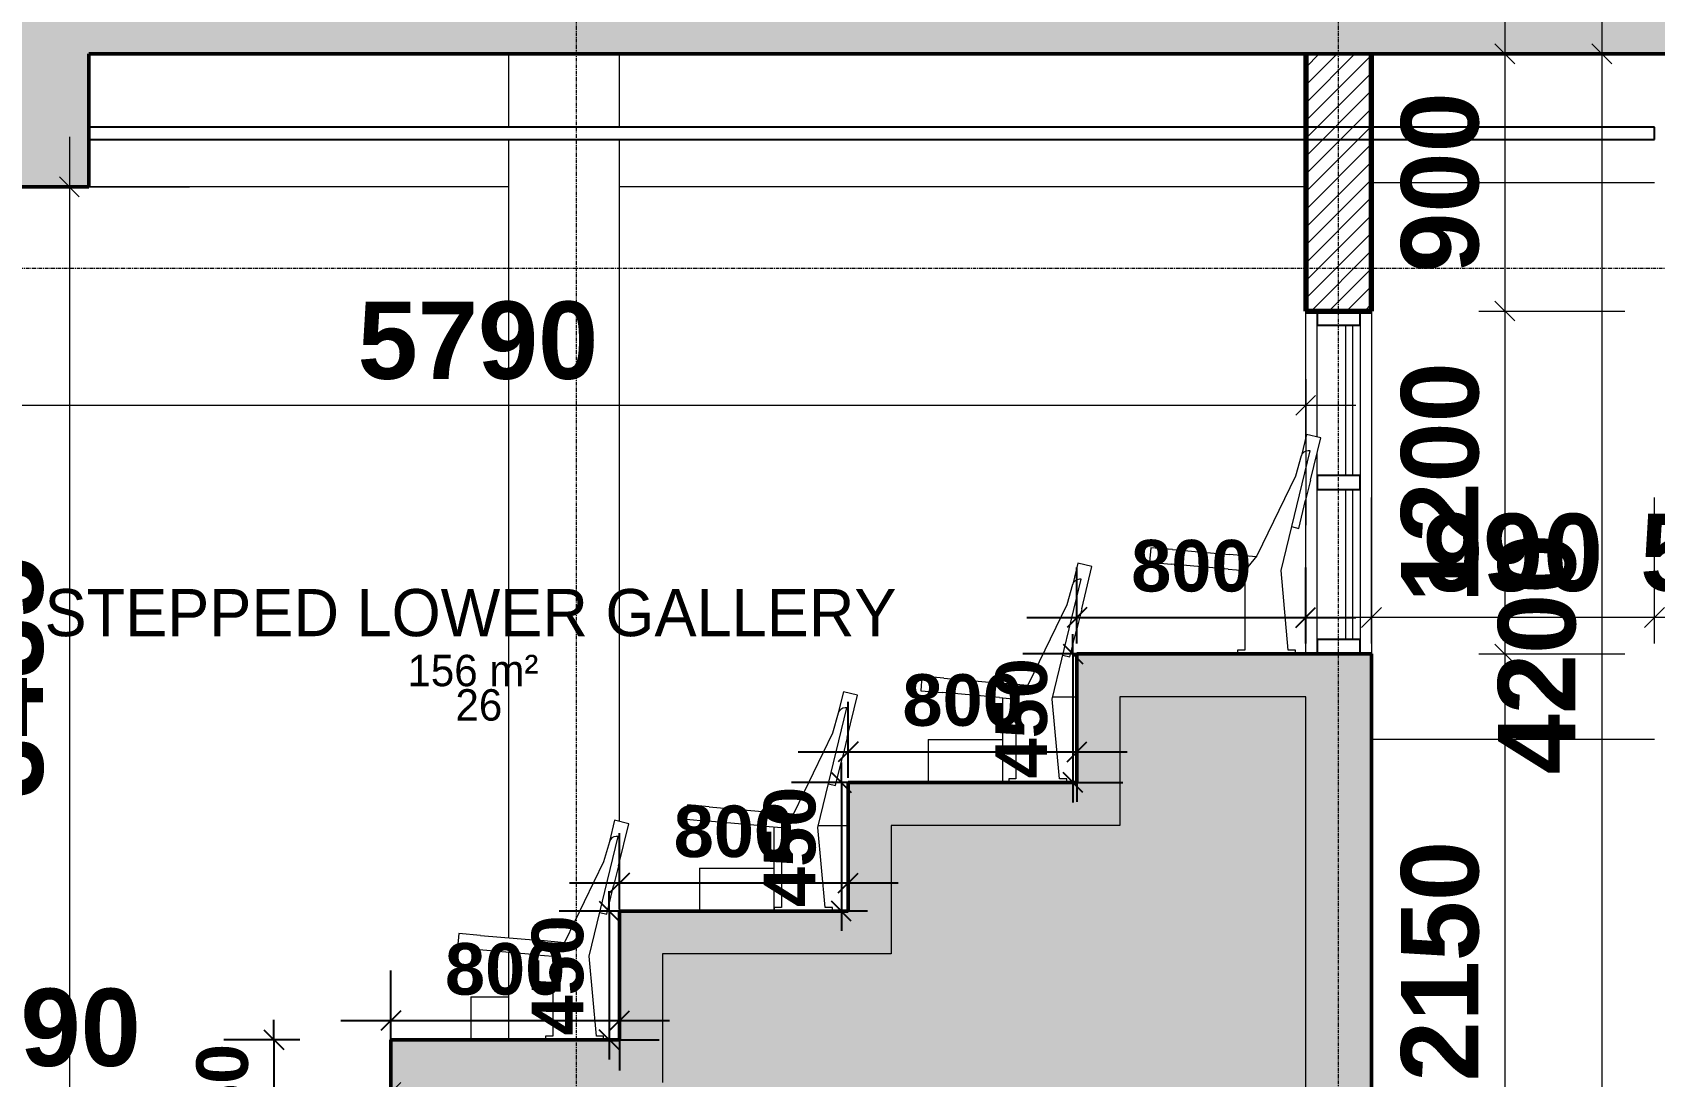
# Model space of a CAD drawing. Header units: inches. Extents: x 22 to 382261, y 22 to 371281.
# Drawn here: x 40601 to 46274, y 140077 to 143731 of the extents above; entities that cross this region are included whole.
import ezdxf

# ---------------------------------------------------------------- set-up
doc = ezdxf.new("R2010")
doc.units = ezdxf.units.IN
doc.header["$MEASUREMENT"] = 0
doc.linetypes.add('Grid Line 1_2_', pattern=[22.225, 12.7, -3.175, 3.175, -3.175])
for name, color, linetype, lineweight in [('A-ANNO-DIMS', 211, 'Continuous', 9), ('A-AREA-IDEN', 2, 'Continuous', 9), ('A-COLS', 52, 'Continuous', 9), ('A-DETL-GENF', 92, 'Continuous', 9), ('A-DETL-THIN', 151, 'Continuous', 9), ('A-FLOR', 192, 'Continuous', 9), ('A-FLOR-LEVL', 51, 'Continuous', 9), ('A-GLAZ-CURT', 52, 'Continuous', 9), ('A-GLAZ-CWMG', 51, 'Continuous', 9), ('A-WALL', 113, 'Continuous', 9), ('A-WALL-PATT', 111, 'Continuous', 9), ('I-FURN', 30, 'Continuous', 9), ('I-WALL', 2, 'Continuous', 9), ('Q-CASE', 31, 'Continuous', 9), ('S-GRID', 1, 'Continuous', 9)]:
    doc.layers.add(name, color=color, linetype=linetype, lineweight=lineweight)
doc.styles.add('Arial_B_1', font='arialbd.ttf', dxfattribs={"height": 180.555556})
doc.styles.add('Arial_B_2', font='arialbd.ttf', dxfattribs={"height": 270.833333})
doc.styles.add('Century Gothic_1', font='GOTHIC.TTF', dxfattribs={"height": 1})
doc.styles.add('Gill Sans MT', font='GIL_____.TTF', dxfattribs={"height": 262.5})
doc.dimstyles.new('1', dxfattribs={"dimscale": 304.8, "dimtxt": 178.545395, "dimasz": 0.227865, "dimexe": 0.574147, "dimexo": 0.0625, "dimgap": 0.287073, "dimtad": 1, "dimdec": 0, "dimzin": 0, "dimdsep": 46, "dimtxsty": 'Arial_B_1', "dimblk1": 'OBLIQUE', "dimblk2": 'OBLIQUE', "dimsah": 1, "dimcen": 0.09, "dimdle": 0.574147, "dimazin": 0, "dimtfac": 1, "dimtdec": 4, "dimtix": 1, "dimtmove": 0, "dimatfit": 3, "dimfxl": 0.574147, "dimfxlon": 1, "dimtvp": 1, "dimtolj": 1, "dimtzin": 0, "dimarcsym": 2})
doc.dimstyles.new('2_2', dxfattribs={"dimscale": 304.8, "dimtxt": 267.818092, "dimasz": 0.227865, "dimexe": 1.377953, "dimexo": 0.0625, "dimgap": 0.287073, "dimtad": 1, "dimdec": 0, "dimzin": 0, "dimdsep": 46, "dimtxsty": 'Arial_B_2', "dimblk1": 'OBLIQUE', "dimblk2": 'OBLIQUE', "dimsah": 1, "dimcen": 0.09, "dimdle": 0.574147, "dimazin": 0, "dimtfac": 1, "dimtdec": 4, "dimtix": 1, "dimtmove": 0, "dimatfit": 3, "dimfxl": 0.574147, "dimfxlon": 1, "dimtvp": 1, "dimtolj": 1, "dimtzin": 0, "dimlwd": 18, "dimlwe": 18, "dimarcsym": 2})

# ---------------------------------------------------------------- blocks, each defined once
blk = doc.blocks.new('System Panel - Glazed-442035-Section A-A')
at = {"layer": 'A-GLAZ-CURT', "lineweight": 18}
for p, q in [((18735.7, 2675), (18735.7, 2150)), ((18760.7, 2675), (18735.7, 2675)), ((18760.7, 2150), (18760.7, 2675)), ((18735.7, 2150), (18760.7, 2150))]:
    blk.add_line(p, q, dxfattribs=at)
blk = doc.blocks.new('Rectangular Mullion - 50 x 150mm-V6-Section A-A')
at = {"layer": 'A-GLAZ-CWMG', "lineweight": 25}
for p, q in [((18636.2, 3300), (18636.2, 3250)), ((18786.2, 3300), (18636.2, 3300)), ((18786.2, 3250), (18786.2, 3300)), ((18636.2, 3250), (18786.2, 3250))]:
    blk.add_line(p, q, dxfattribs=at)
blk = doc.blocks.new('Rectangular Mullion - 50 x 150mm-V7-Section A-A')
at = {"layer": 'A-GLAZ-CWMG'}
for p, q in [((18636.2, 2150), (18636.2, 2675)), ((18786.2, 2675), (18786.2, 2150))]:
    blk.add_line(p, q, dxfattribs=at)
blk = doc.blocks.new('Rectangular Mullion - 50 x 150mm-440587-Section A-A')
at = {"layer": 'A-GLAZ-CWMG', "lineweight": 25}
for p, q in [((18636.2, 2725), (18636.2, 2675)), ((18786.2, 2725), (18636.2, 2725)), ((18786.2, 2675), (18786.2, 2725)), ((18636.2, 2675), (18786.2, 2675))]:
    blk.add_line(p, q, dxfattribs=at)
blk = doc.blocks.new('Rectangular Mullion - 50 x 150mm-440585-Section A-A')
at = {"layer": 'A-GLAZ-CWMG', "lineweight": 25}
for p, q in [((18636.2, 2150), (18636.2, 2100)), ((18786.2, 2150), (18636.2, 2150)), ((18786.2, 2100), (18786.2, 2150))]:
    blk.add_line(p, q, dxfattribs=at)
blk = doc.blocks.new('Rectangular Mullion - 50 x 150mm-V8-Section A-A')
at = {"layer": 'A-GLAZ-CWMG'}
for p, q in [((18636.2, 2859), (18636.2, 3250)), ((18786.2, 3250), (18786.2, 2725)), ((18636.2, 2725), (18636.2, 2805))]:
    blk.add_line(p, q, dxfattribs=at)
blk = doc.blocks.new('Chair - Auditorium_0001 - Copy - Chair - Auditorium_0001 - Copy-940343-Section A-A')
at = {"layer": 'I-FURN'}
for p, q in [((16179.2, 1517.9), (16161.2, 1443.9)), ((16228.6, 1505.9), (16179.2, 1517.9)), ((16192.6, 1357.9), (16228.6, 1505.9)), ((16089.8, 1042.1), (16191.4, 1461.2)), ((16160.7, 1442.8), (16140.6, 1372.3)), ((16191.4, 1461.2), (16185.1, 1461.2)), ((16140.6, 1372.3), (16005.4, 1092.9)), ((16192.6, 1357.9), (16175.7, 1288.2)), ((16151.7, 1189.5), (16175.7, 1288.2)), ((16127, 1195.5), (16151.7, 1189.5)), ((15634.1, 1121.8), (15629.7, 1071.2)), ((15710.1, 1115.2), (15634.1, 1121.8)), ((15710.1, 1115.2), (15909.5, 1097.8)), ((16003.4, 1089.5), (15909.5, 1097.8)), ((16005.4, 1092.9), (15962.8, 1042.1)), ((15629.7, 1071.2), (15705.6, 1064.6)), ((15905.1, 1047.1), (15705.6, 1064.6)), ((15905.1, 1047.1), (15963.3, 1042.1)), ((15962.8, 1042.1), (15962.8, 762.7)), ((16115.2, 762.7), (16089.8, 1042.1)), ((15962.8, 762.7), (15937.4, 762.7)), ((15937.4, 762.7), (15937.4, 750)), ((16140.6, 762.7), (16115.2, 762.7)), ((16140.6, 750), (16140.6, 762.7))]:
    blk.add_line(p, q, dxfattribs=at)
blk.add_arc((16185.1, 1435.8), 25.4, 90, 164.0546, dxfattribs=at)
blk = doc.blocks.new('Chair - Auditorium_0001 - Copy - Chair - Auditorium_0001 - Copy-V41-Section A-A')
at = {"layer": 'I-FURN'}
for p, q in [((18599.2, 2867.9), (18581.2, 2793.9)), ((18648.6, 2855.9), (18599.2, 2867.9)), ((18612.6, 2707.9), (18648.6, 2855.9)), ((18509.8, 2392.1), (18611.4, 2811.2)), ((18580.7, 2792.8), (18560.6, 2722.3)), ((18611.4, 2811.2), (18605.1, 2811.2)), ((18560.6, 2722.3), (18425.4, 2442.9)), ((18612.6, 2707.9), (18595.7, 2638.2)), ((18571.7, 2539.5), (18595.7, 2638.2)), ((18547, 2545.5), (18571.7, 2539.5)), ((18054.1, 2471.8), (18049.7, 2421.2)), ((18130.1, 2465.2), (18054.1, 2471.8)), ((18130.1, 2465.2), (18329.5, 2447.8)), ((18423.4, 2439.5), (18329.5, 2447.8)), ((18425.4, 2442.9), (18382.8, 2392.1)), ((18049.7, 2421.2), (18125.6, 2414.6)), ((18325.1, 2397.1), (18125.6, 2414.6)), ((18325.1, 2397.1), (18383.3, 2392.1)), ((18382.8, 2392.1), (18382.8, 2112.7)), ((18535.2, 2112.7), (18509.8, 2392.1)), ((18382.8, 2112.7), (18357.4, 2112.7)), ((18357.4, 2112.7), (18357.4, 2100)), ((18560.6, 2112.7), (18535.2, 2112.7)), ((18560.6, 2100), (18560.6, 2112.7))]:
    blk.add_line(p, q, dxfattribs=at)
blk.add_arc((18605.1, 2785.8), 25.4, 90, 164.0546, dxfattribs=at)
blk = doc.blocks.new('Casework 14 - Casework 14-663155-Section A-A')
at = {"layer": 'Q-CASE', "lineweight": 25}
for p, q in [((19816.2, 3943.6), (14340.1, 3943.6)), ((19816.2, 3900), (19816.2, 3943.6)), ((14340.1, 3900), (19816.2, 3900))]:
    blk.add_line(p, q, dxfattribs=at)
blk = doc.blocks.new('Casework 21 - Casework 7-674706-Section A-A')
at = {"layer": 'Q-CASE'}
for p, q in [((15808.7, 3734.5), (14340.1, 3734.5)), ((18596.2, 3734.5), (16196.2, 3734.5))]:
    blk.add_line(p, q, dxfattribs=at)
blk = doc.blocks.new('_Oblique')
at = {"color": 0, "linetype": 'ByBlock', "lineweight": -2}
blk.add_line((-0.5, -0.5), (0.5, 0.5), dxfattribs=at)
blk = doc.blocks.new('*D5157')
at = {"layer": 'A-ANNO-DIMS', "color": 0, "lineweight": 18, "transparency": 16777216}
for p, q in [((39264.5, 142517.2), (39264.5, 142006.3)), ((45054.5, 142517.2), (45054.5, 142006.3)), ((39089.5, 142426.3), (45229.5, 142426.3))]:
    blk.add_line(p, q, dxfattribs=at)
at = {"layer": 'Defpoints', "color": 0, "transparency": 16777216}
for p in [(39264.5, 142536.3), (45054.5, 142536.3), (45054.5, 142426.3)]:
    blk.add_point(p, dxfattribs=at)
at = {"layer": 'A-ANNO-DIMS', "color": 0, "lineweight": 18, "transparency": 16777216, "xscale": 69.45312499999999, "yscale": 69.45312499999999, "zscale": 69.45312499999999, "rotation": 180}
blk.add_blockref('_Oblique', (39264.5, 142426.3), dxfattribs=at)
at = {"layer": 'A-ANNO-DIMS', "color": 0, "lineweight": 18, "transparency": 16777216, "xscale": 69.45312499999999, "yscale": 69.45312499999999, "zscale": 69.45312499999999}
blk.add_blockref('_Oblique', (45054.5, 142426.3), dxfattribs=at)
at = {"layer": 'A-ANNO-DIMS', "color": 0, "lineweight": 18, "transparency": 16777216, "insert": (42159.5, 142652.1), "char_height": 270.83, "width": 615.654, "attachment_point": 5, "style": 'Arial_B_2'}
blk.add_mtext('\\A1;5790', dxfattribs=at)
blk = doc.blocks.new('*D5158')
at = {"layer": 'A-ANNO-DIMS', "color": 0, "lineweight": 18, "transparency": 16777216}
for p, q in [((39264.5, 140112.6), (39264.5, 139601.6)), ((41854.5, 140112.6), (41854.5, 139601.6)), ((39089.5, 140021.6), (42029.5, 140021.6))]:
    blk.add_line(p, q, dxfattribs=at)
at = {"layer": 'Defpoints', "color": 0, "transparency": 16777216}
for p in [(39264.5, 140131.6), (41854.5, 140131.6), (41854.5, 140021.6)]:
    blk.add_point(p, dxfattribs=at)
at = {"layer": 'A-ANNO-DIMS', "color": 0, "lineweight": 18, "transparency": 16777216, "xscale": 69.45312499999999, "yscale": 69.45312499999999, "zscale": 69.45312499999999, "rotation": 180}
blk.add_blockref('_Oblique', (39264.5, 140021.6), dxfattribs=at)
at = {"layer": 'A-ANNO-DIMS', "color": 0, "lineweight": 18, "transparency": 16777216, "xscale": 69.45312499999999, "yscale": 69.45312499999999, "zscale": 69.45312499999999}
blk.add_blockref('_Oblique', (41854.5, 140021.6), dxfattribs=at)
at = {"layer": 'A-ANNO-DIMS', "color": 0, "lineweight": 18, "transparency": 16777216, "insert": (40559.5, 140247.5), "char_height": 270.83, "width": 615.654, "attachment_point": 5, "style": 'Arial_B_2'}
blk.add_mtext('\\A1;2590', dxfattribs=at)
blk = doc.blocks.new('*D5160')
at = {"layer": 'A-ANNO-DIMS', "color": 0, "lineweight": 18, "transparency": 16777216}
for p, q in [((40730.4, 143365.7), (40730.4, 139581.1)), ((40639.5, 143190.7), (41150.4, 143190.7)), ((40821.4, 139756.1), (40310.4, 139756.1))]:
    blk.add_line(p, q, dxfattribs=at)
at = {"layer": 'Defpoints', "color": 0, "transparency": 16777216}
for p in [(40620.4, 143190.7), (40730.4, 139756.1), (40840.4, 139756.1)]:
    blk.add_point(p, dxfattribs=at)
at = {"layer": 'A-ANNO-DIMS', "color": 0, "lineweight": 18, "transparency": 16777216, "xscale": 69.45312499999999, "yscale": 69.45312499999999, "zscale": 69.45312499999999}
for p, rotation in [((40730.4, 143190.7), 90), ((40730.4, 139756.1), 270)]:
    blk.add_blockref('_Oblique', p, dxfattribs=dict(at, rotation=rotation))
at = {"layer": 'A-ANNO-DIMS', "color": 0, "lineweight": 18, "transparency": 16777216, "insert": (40504.6, 141473.4), "char_height": 270.83, "width": 615.654, "attachment_point": 5, "rotation": 90, "style": 'Arial_B_2'}
blk.add_mtext('\\A1;3435', dxfattribs=at)
blk = doc.blocks.new('*D5161')
at = {"layer": 'A-ANNO-DIMS', "color": 0, "lineweight": -2, "transparency": 16777216}
for p, q in [((41445.7, 140206.1), (41445.7, 140275.6)), ((41536.7, 140206.1), (41270.7, 140206.1)), ((41445.7, 140206.1), (41445.7, 139756.1)), ((41536.7, 139756.1), (41270.7, 139756.1)), ((41445.7, 139756.1), (41445.7, 139686.7))]:
    blk.add_line(p, q, dxfattribs=at)
at = {"layer": 'Defpoints', "color": 0, "transparency": 16777216}
for p in [(41555.7, 140206.1), (41445.7, 139756.1), (41555.7, 139756.1)]:
    blk.add_point(p, dxfattribs=at)
at = {"layer": 'A-ANNO-DIMS', "color": 0, "lineweight": -2, "transparency": 16777216, "xscale": 69.45312499999999, "yscale": 69.45312499999999, "zscale": 69.45312499999999}
for p, rotation in [((41445.7, 140206.1), 270), ((41445.7, 139756.1), 90)]:
    blk.add_blockref('_Oblique', p, dxfattribs=dict(at, rotation=rotation))
at = {"layer": 'A-ANNO-DIMS', "color": 0, "transparency": 16777216, "insert": (41266, 139981.1), "char_height": 180.56, "width": 308.477, "attachment_point": 5, "rotation": 90, "style": 'Arial_B_1'}
blk.add_mtext('\\A1;450', dxfattribs=at)
blk = doc.blocks.new('*D5096')
at = {"layer": 'A-ANNO-DIMS', "color": 0, "lineweight": -2, "transparency": 16777216}
for p, q in [((41854.5, 140181.9), (41854.5, 140447.9)), ((42654.5, 140363.8), (42654.5, 140097.9)), ((41679.5, 140272.9), (42829.5, 140272.9))]:
    blk.add_line(p, q, dxfattribs=at)
at = {"layer": 'Defpoints', "color": 0, "transparency": 16777216}
for p in [(42654.5, 140382.9), (42654.5, 140272.9), (41854.5, 140162.9)]:
    blk.add_point(p, dxfattribs=at)
at = {"layer": 'A-ANNO-DIMS', "color": 0, "lineweight": -2, "transparency": 16777216, "xscale": 69.45312499999999, "yscale": 69.45312499999999, "zscale": 69.45312499999999, "rotation": 180}
blk.add_blockref('_Oblique', (41854.5, 140272.9), dxfattribs=at)
at = {"layer": 'A-ANNO-DIMS', "color": 0, "lineweight": -2, "transparency": 16777216, "xscale": 69.45312499999999, "yscale": 69.45312499999999, "zscale": 69.45312499999999}
blk.add_blockref('_Oblique', (42654.5, 140272.9), dxfattribs=at)
at = {"layer": 'A-ANNO-DIMS', "color": 0, "transparency": 16777216, "insert": (42254.5, 140452.6), "char_height": 180.56, "width": 308.477, "attachment_point": 5, "style": 'Arial_B_1'}
blk.add_mtext('\\A1;800', dxfattribs=at)
blk = doc.blocks.new('*D5097')
at = {"layer": 'A-ANNO-DIMS', "color": 0, "lineweight": -2, "transparency": 16777216}
for p, q in [((42618.6, 140656.1), (42618.6, 140725.6)), ((42709.5, 140656.1), (42443.6, 140656.1)), ((42618.6, 140656.1), (42618.6, 140206.1)), ((42527.6, 140206.1), (42793.6, 140206.1)), ((42618.6, 140206.1), (42618.6, 140136.7))]:
    blk.add_line(p, q, dxfattribs=at)
at = {"layer": 'Defpoints', "color": 0, "transparency": 16777216}
for p in [(42728.6, 140656.1), (42508.6, 140206.1), (42618.6, 140206.1)]:
    blk.add_point(p, dxfattribs=at)
at = {"layer": 'A-ANNO-DIMS', "color": 0, "lineweight": -2, "transparency": 16777216, "xscale": 69.45312499999999, "yscale": 69.45312499999999, "zscale": 69.45312499999999}
for p, rotation in [((42618.6, 140656.1), 270), ((42618.6, 140206.1), 90)]:
    blk.add_blockref('_Oblique', p, dxfattribs=dict(at, rotation=rotation))
at = {"layer": 'A-ANNO-DIMS', "color": 0, "transparency": 16777216, "insert": (42438.9, 140431.1), "char_height": 180.56, "width": 308.477, "attachment_point": 5, "rotation": 90, "style": 'Arial_B_1'}
blk.add_mtext('\\A1;450', dxfattribs=at)
blk = doc.blocks.new('*D5098')
at = {"layer": 'A-ANNO-DIMS', "color": 0, "lineweight": -2, "transparency": 16777216}
for p, q in [((42654.5, 140663.4), (42654.5, 140929.4)), ((43454.5, 140663.4), (43454.5, 140929.4)), ((43629.5, 140754.4), (42479.5, 140754.4))]:
    blk.add_line(p, q, dxfattribs=at)
at = {"layer": 'Defpoints', "color": 0, "transparency": 16777216}
for p in [(42654.5, 140754.4), (42654.5, 140644.4), (43454.5, 140644.4)]:
    blk.add_point(p, dxfattribs=at)
at = {"layer": 'A-ANNO-DIMS', "color": 0, "lineweight": -2, "transparency": 16777216, "xscale": 69.45312499999999, "yscale": 69.45312499999999, "zscale": 69.45312499999999, "rotation": 180}
blk.add_blockref('_Oblique', (42654.5, 140754.4), dxfattribs=at)
at = {"layer": 'A-ANNO-DIMS', "color": 0, "lineweight": -2, "transparency": 16777216, "xscale": 69.45312499999999, "yscale": 69.45312499999999, "zscale": 69.45312499999999}
blk.add_blockref('_Oblique', (43454.5, 140754.4), dxfattribs=at)
at = {"layer": 'A-ANNO-DIMS', "color": 0, "transparency": 16777216, "insert": (43054.5, 140934.1), "char_height": 180.56, "width": 308.477, "attachment_point": 5, "style": 'Arial_B_1'}
blk.add_mtext('\\A1;800', dxfattribs=at)
blk = doc.blocks.new('*D5099')
at = {"layer": 'A-ANNO-DIMS', "color": 0, "lineweight": -2, "transparency": 16777216}
for p, q in [((43430.5, 141106.1), (43430.5, 141175.6)), ((43521.4, 141106.1), (43255.5, 141106.1)), ((43430.5, 141106.1), (43430.5, 140656.1)), ((43521.4, 140656.1), (43255.5, 140656.1)), ((43430.5, 140656.1), (43430.5, 140586.7))]:
    blk.add_line(p, q, dxfattribs=at)
at = {"layer": 'Defpoints', "color": 0, "transparency": 16777216}
for p in [(43540.5, 141106.1), (43430.5, 140656.1), (43540.5, 140656.1)]:
    blk.add_point(p, dxfattribs=at)
at = {"layer": 'A-ANNO-DIMS', "color": 0, "lineweight": -2, "transparency": 16777216, "xscale": 69.45312499999999, "yscale": 69.45312499999999, "zscale": 69.45312499999999}
for p, rotation in [((43430.5, 141106.1), 270), ((43430.5, 140656.1), 90)]:
    blk.add_blockref('_Oblique', p, dxfattribs=dict(at, rotation=rotation))
at = {"layer": 'A-ANNO-DIMS', "color": 0, "transparency": 16777216, "insert": (43250.8, 140881.1), "char_height": 180.56, "width": 308.477, "attachment_point": 5, "rotation": 90, "style": 'Arial_B_1'}
blk.add_mtext('\\A1;450', dxfattribs=at)
blk = doc.blocks.new('*D5100')
at = {"layer": 'A-ANNO-DIMS', "color": 0, "lineweight": -2, "transparency": 16777216}
for p, q in [((43454.5, 141122.8), (43454.5, 141388.8)), ((44254.5, 141304.7), (44254.5, 141038.8)), ((43279.5, 141213.8), (44429.5, 141213.8))]:
    blk.add_line(p, q, dxfattribs=at)
at = {"layer": 'Defpoints', "color": 0, "transparency": 16777216}
for p in [(44254.5, 141323.8), (44254.5, 141213.8), (43454.5, 141103.8)]:
    blk.add_point(p, dxfattribs=at)
at = {"layer": 'A-ANNO-DIMS', "color": 0, "lineweight": -2, "transparency": 16777216, "xscale": 69.45312499999999, "yscale": 69.45312499999999, "zscale": 69.45312499999999, "rotation": 180}
blk.add_blockref('_Oblique', (43454.5, 141213.8), dxfattribs=at)
at = {"layer": 'A-ANNO-DIMS', "color": 0, "lineweight": -2, "transparency": 16777216, "xscale": 69.45312499999999, "yscale": 69.45312499999999, "zscale": 69.45312499999999}
blk.add_blockref('_Oblique', (44254.5, 141213.8), dxfattribs=at)
at = {"layer": 'A-ANNO-DIMS', "color": 0, "transparency": 16777216, "insert": (43854.5, 141393.5), "char_height": 180.56, "width": 308.477, "attachment_point": 5, "style": 'Arial_B_1'}
blk.add_mtext('\\A1;800', dxfattribs=at)
blk = doc.blocks.new('*D5101')
at = {"layer": 'A-ANNO-DIMS', "color": 0, "lineweight": -2, "transparency": 16777216}
for p, q in [((44240.4, 141556.1), (44240.4, 141625.6)), ((44331.4, 141556.1), (44065.4, 141556.1)), ((44240.4, 141556.1), (44240.4, 141106.1)), ((44149.5, 141106.1), (44415.4, 141106.1)), ((44240.4, 141106.1), (44240.4, 141036.7))]:
    blk.add_line(p, q, dxfattribs=at)
at = {"layer": 'Defpoints', "color": 0, "transparency": 16777216}
for p in [(44350.4, 141556.1), (44130.4, 141106.1), (44240.4, 141106.1)]:
    blk.add_point(p, dxfattribs=at)
at = {"layer": 'A-ANNO-DIMS', "color": 0, "lineweight": -2, "transparency": 16777216, "xscale": 69.45312499999999, "yscale": 69.45312499999999, "zscale": 69.45312499999999}
for p, rotation in [((44240.4, 141556.1), 270), ((44240.4, 141106.1), 90)]:
    blk.add_blockref('_Oblique', p, dxfattribs=dict(at, rotation=rotation))
at = {"layer": 'A-ANNO-DIMS', "color": 0, "transparency": 16777216, "insert": (44060.7, 141331.1), "char_height": 180.56, "width": 308.477, "attachment_point": 5, "rotation": 90, "style": 'Arial_B_1'}
blk.add_mtext('\\A1;450', dxfattribs=at)
blk = doc.blocks.new('*D5102')
at = {"layer": 'A-ANNO-DIMS', "color": 0, "lineweight": -2, "transparency": 16777216}
for p, q in [((44254.5, 141592.9), (44254.5, 141858.8)), ((45054.5, 141592.9), (45054.5, 141858.8)), ((44079.5, 141683.8), (45229.5, 141683.8))]:
    blk.add_line(p, q, dxfattribs=at)
at = {"layer": 'Defpoints', "color": 0, "transparency": 16777216}
for p in [(45054.5, 141683.8), (44254.5, 141573.8), (45054.5, 141573.8)]:
    blk.add_point(p, dxfattribs=at)
at = {"layer": 'A-ANNO-DIMS', "color": 0, "lineweight": -2, "transparency": 16777216, "xscale": 69.45312499999999, "yscale": 69.45312499999999, "zscale": 69.45312499999999, "rotation": 180}
blk.add_blockref('_Oblique', (44254.5, 141683.8), dxfattribs=at)
at = {"layer": 'A-ANNO-DIMS', "color": 0, "lineweight": -2, "transparency": 16777216, "xscale": 69.45312499999999, "yscale": 69.45312499999999, "zscale": 69.45312499999999}
blk.add_blockref('_Oblique', (45054.5, 141683.8), dxfattribs=at)
at = {"layer": 'A-ANNO-DIMS', "color": 0, "transparency": 16777216, "insert": (44654.5, 141863.6), "char_height": 180.56, "width": 308.477, "attachment_point": 5, "style": 'Arial_B_1'}
blk.add_mtext('\\A1;800', dxfattribs=at)
blk = doc.blocks.new('*D5113')
at = {"layer": 'A-ANNO-DIMS', "color": 0, "lineweight": 18, "transparency": 16777216}
for p, q in [((46274.5, 141592.9), (46274.5, 142103.8)), ((46804.5, 141592.9), (46804.5, 142103.8)), ((46274.5, 141683.8), (46205, 141683.8)), ((46804.5, 141683.8), (46274.5, 141683.8)), ((46804.5, 141683.8), (46873.9, 141683.8))]:
    blk.add_line(p, q, dxfattribs=at)
at = {"layer": 'Defpoints', "color": 0, "transparency": 16777216}
for p in [(46274.5, 141683.8), (46274.5, 141573.8), (46804.5, 141573.8)]:
    blk.add_point(p, dxfattribs=at)
at = {"layer": 'A-ANNO-DIMS', "color": 0, "lineweight": 18, "transparency": 16777216, "xscale": 69.45312499999999, "yscale": 69.45312499999999, "zscale": 69.45312499999999}
blk.add_blockref('_Oblique', (46274.5, 141683.8), dxfattribs=at)
at = {"layer": 'A-ANNO-DIMS', "color": 0, "lineweight": 18, "transparency": 16777216, "xscale": 69.45312499999999, "yscale": 69.45312499999999, "zscale": 69.45312499999999, "rotation": 180}
blk.add_blockref('_Oblique', (46804.5, 141683.8), dxfattribs=at)
at = {"layer": 'A-ANNO-DIMS', "color": 0, "lineweight": 18, "transparency": 16777216, "insert": (46539.5, 141909.6), "char_height": 270.83, "width": 461.74, "attachment_point": 5, "style": 'Arial_B_2'}
blk.add_mtext('\\A1;530', dxfattribs=at)
blk = doc.blocks.new('*D5114')
at = {"layer": 'A-ANNO-DIMS', "color": 0, "lineweight": 18, "transparency": 16777216}
for p, q in [((45284.5, 141592.9), (45284.5, 142103.8)), ((46274.5, 141592.9), (46274.5, 142103.8)), ((46449.5, 141683.8), (45109.5, 141683.8))]:
    blk.add_line(p, q, dxfattribs=at)
at = {"layer": 'Defpoints', "color": 0, "transparency": 16777216}
for p in [(45284.5, 141683.8), (45284.5, 141573.8), (46274.5, 141573.8)]:
    blk.add_point(p, dxfattribs=at)
at = {"layer": 'A-ANNO-DIMS', "color": 0, "lineweight": 18, "transparency": 16777216, "xscale": 69.45312499999999, "yscale": 69.45312499999999, "zscale": 69.45312499999999, "rotation": 180}
blk.add_blockref('_Oblique', (45284.5, 141683.8), dxfattribs=at)
at = {"layer": 'A-ANNO-DIMS', "color": 0, "lineweight": 18, "transparency": 16777216, "xscale": 69.45312499999999, "yscale": 69.45312499999999, "zscale": 69.45312499999999}
blk.add_blockref('_Oblique', (46274.5, 141683.8), dxfattribs=at)
at = {"layer": 'A-ANNO-DIMS', "color": 0, "lineweight": 18, "transparency": 16777216, "insert": (45779.5, 141909.7), "char_height": 270.83, "width": 461.74, "attachment_point": 5, "style": 'Arial_B_2'}
blk.add_mtext('\\A1;990', dxfattribs=at)
blk = doc.blocks.new('*D5115')
at = {"layer": 'A-ANNO-DIMS', "color": 0, "lineweight": 18, "transparency": 16777216}
for p, q in [((45751, 143831.1), (45751, 142581.1)), ((45842, 143656.1), (45331, 143656.1)), ((45660.1, 142756.1), (46171, 142756.1))]:
    blk.add_line(p, q, dxfattribs=at)
at = {"layer": 'Defpoints', "color": 0, "transparency": 16777216}
for p in [(45861, 143656.1), (45641, 142756.1), (45751, 142756.1)]:
    blk.add_point(p, dxfattribs=at)
at = {"layer": 'A-ANNO-DIMS', "color": 0, "lineweight": 18, "transparency": 16777216, "xscale": 69.45312499999999, "yscale": 69.45312499999999, "zscale": 69.45312499999999}
for p, rotation in [((45751, 143656.1), 90), ((45751, 142756.1), 270)]:
    blk.add_blockref('_Oblique', p, dxfattribs=dict(at, rotation=rotation))
at = {"layer": 'A-ANNO-DIMS', "color": 0, "lineweight": 18, "transparency": 16777216, "insert": (45525.2, 143206.1), "char_height": 270.83, "width": 461.74, "attachment_point": 5, "rotation": 90, "style": 'Arial_B_2'}
blk.add_mtext('\\A1;900', dxfattribs=at)
blk = doc.blocks.new('*D5116')
at = {"layer": 'A-ANNO-DIMS', "color": 0, "lineweight": 18, "transparency": 16777216}
for p, q in [((45751, 142931.1), (45751, 141381.1)), ((45660.1, 142756.1), (46171, 142756.1)), ((45660.1, 141556.1), (46171, 141556.1))]:
    blk.add_line(p, q, dxfattribs=at)
at = {"layer": 'Defpoints', "color": 0, "transparency": 16777216}
for p in [(45641, 142756.1), (45641, 141556.1), (45751, 141556.1)]:
    blk.add_point(p, dxfattribs=at)
at = {"layer": 'A-ANNO-DIMS', "color": 0, "lineweight": 18, "transparency": 16777216, "xscale": 69.45312499999999, "yscale": 69.45312499999999, "zscale": 69.45312499999999}
for p, rotation in [((45751, 142756.1), 90), ((45751, 141556.1), 270)]:
    blk.add_blockref('_Oblique', p, dxfattribs=dict(at, rotation=rotation))
at = {"layer": 'A-ANNO-DIMS', "color": 0, "lineweight": 18, "transparency": 16777216, "insert": (45525.2, 142156.1), "char_height": 270.83, "width": 615.654, "attachment_point": 5, "rotation": 90, "style": 'Arial_B_2'}
blk.add_mtext('\\A1;1200', dxfattribs=at)
blk = doc.blocks.new('*D5117')
at = {"layer": 'A-ANNO-DIMS', "color": 0, "lineweight": 18, "transparency": 16777216}
for p, q in [((45751, 141731.1), (45751, 139231.1)), ((45660.1, 141556.1), (46171, 141556.1)), ((45842, 139406.1), (45331, 139406.1))]:
    blk.add_line(p, q, dxfattribs=at)
at = {"layer": 'Defpoints', "color": 0, "transparency": 16777216}
for p in [(45641, 141556.1), (45751, 139406.1), (45861, 139406.1)]:
    blk.add_point(p, dxfattribs=at)
at = {"layer": 'A-ANNO-DIMS', "color": 0, "lineweight": 18, "transparency": 16777216, "xscale": 69.45312499999999, "yscale": 69.45312499999999, "zscale": 69.45312499999999}
for p, rotation in [((45751, 141556.1), 90), ((45751, 139406.1), 270)]:
    blk.add_blockref('_Oblique', p, dxfattribs=dict(at, rotation=rotation))
at = {"layer": 'A-ANNO-DIMS', "color": 0, "lineweight": 18, "transparency": 16777216, "insert": (45525.2, 140481.1), "char_height": 270.83, "width": 615.654, "attachment_point": 5, "rotation": 90, "style": 'Arial_B_2'}
blk.add_mtext('\\A1;2150', dxfattribs=at)
blk = doc.blocks.new('*D5118')
at = {"layer": 'A-ANNO-DIMS', "color": 0, "lineweight": 18, "transparency": 16777216}
for p, q in [((46090.1, 143831.1), (46090.1, 139281.1)), ((46181, 143656.1), (45670.1, 143656.1)), ((46181, 139456.1), (45670.1, 139456.1))]:
    blk.add_line(p, q, dxfattribs=at)
at = {"layer": 'Defpoints', "color": 0, "transparency": 16777216}
for p in [(46200.1, 143656.1), (46090.1, 139456.1), (46200.1, 139456.1)]:
    blk.add_point(p, dxfattribs=at)
at = {"layer": 'A-ANNO-DIMS', "color": 0, "lineweight": 18, "transparency": 16777216, "xscale": 69.45312499999999, "yscale": 69.45312499999999, "zscale": 69.45312499999999}
for p, rotation in [((46090.1, 143656.1), 90), ((46090.1, 139456.1), 270)]:
    blk.add_blockref('_Oblique', p, dxfattribs=dict(at, rotation=rotation))
at = {"layer": 'A-ANNO-DIMS', "color": 0, "lineweight": 18, "transparency": 16777216, "insert": (45864.3, 141556.1), "char_height": 270.83, "width": 615.654, "attachment_point": 5, "rotation": 90, "style": 'Arial_B_2'}
blk.add_mtext('\\A1;4200', dxfattribs=at)

msp = doc.modelspace()

# ---------------------------------------------------------------- hatches: boundary and pattern name
at = {"layer": 'A-DETL-GENF'}
h = msp.add_hatch(dxfattribs=at)
h.set_pattern_fill('FP_10', style=0, pattern_type=2)
h.set_pattern_definition([(50, (27624.56, 142606.14), (200.4022, -17.533), [20.955, -230.505]), (355, (27624.56, 142606.14), (-38.7667, 210.1625), [16.764, -184.404]), (100.451, (27641.26, 142604.67), (161.6367, 192.6287), [17.809, -195.899]), (46.184, (27624.56, 142662.02), (298.1873, -46.247), [31.432, -345.757]), (96.636, (27649.4, 142658.16), (261.1432, 272.1705), [26.714, -293.849]), (351.184, (27624.56, 142662), (261.145, 272.168), [25.146, -276.606]), (21, (27652.5, 142648.05), (166.7756, -112.4916), [20.955, -230.505]), (326, (27652.5, 142648.05), (67.9827, 202.6067), [16.764, -184.404]), (71.451, (27666.4, 142638.67), (234.7589, 90.1138), [17.809, -195.899]), (37.5, (27624.56, 142606.135), (3.39775, 93.0108), [9.22, -172.949, 9.22, -177.978, -185.102]), (37.5, (27624.56, 142606.135), (3.39775, 93.0108), [-369.367, 9.22, -175.882]), (7.5, (27624.56, 142606.14), (73.502, 110.1987), [9.22, -97.511, 9.22, -168.758, -70.548]), (7.5, (27624.56, 142606.14), (73.502, 110.1987), [-284.709, 9.22, -61.328]), (327.5, (27562.256, 142606.135), (149.15, -6.3022), [9.22, -60.63, 9.22, -208.712, -289.179]), (327.5, (27562.256, 142606.135), (149.15, -6.3022), [-287.782, 9.22, -279.959]), (317.5, (27534.32, 142606.14), (162.94215, 27.96896), [9.22, -81.585, 9.22, -135.509, -205.359]), (317.5, (27534.32, 142606.14), (162.94215, 27.96896), [-235.534, 9.22, -196.139])])
h.paths.add_polyline_path([(40798.4, 143190.7), (40798.4, 143656.1), (49181.6, 143656.1), (49181.6, 143206.1), (49411.6, 143206.1), (49411.6, 143806.1), (40348.4, 143806.1), (40348.4, 143190.7), (40496.3, 143190.7)])
h = msp.add_hatch(dxfattribs=at)
h.set_pattern_fill('FP_2', style=0, pattern_type=2)
h.set_pattern_definition([(50, (27624.56, 142606.14), (801.61, -70.132), [83.82, -922.02]), (355, (27624.6, 142606.1), (-155.07, 840.65), [67.056, -737.616]), (100.451, (27691.4, 142600.3), (646.547, 770.513), [71.236, -783.596]), (46.184, (27624.6, 142829.7), (1192.75, -184.99), [125.73, -1383.03]), (96.636, (27724, 142814.2), (1044.57, 1088.68), [106.854, -1175.394]), (351.184, (27624.6, 142829.7), (1044.58, 1088.67), [100.584, -1106.424]), (21, (27736.3, 142773.8), (667.104, -449.967), [83.82, -922.02]), (326, (27736.3, 142773.8), (271.93, 810.428), [67.056, -737.616]), (71.451, (27791.9, 142736.3), (939.035, 360.453), [71.236, -783.596]), (37.5, (27624.56, 142606.14), (13.5894, 372.042), [36.881, -691.794, 36.881, -711.911, -740.41]), (37.5, (27624.56, 142606.14), (13.5894, 372.042), [-1477.467, 36.88, -703.53]), (7.5, (27624.56, 142606.14), (294.006, 440.7945), [36.881, -390.042, 36.881, -675.03, -282.194]), (7.5, (27624.56, 142606.14), (294.006, 440.7945), [-1138.834, 36.881, -245.313]), (327.5, (27375.34, 142606.14), (596.5996, -25.2075), [36.881, -242.519, 36.881, -834.847, -1156.716]), (327.5, (27375.34, 142606.14), (596.5996, -25.2075), [-1151.128, 36.88, -1119.835]), (317.5, (27263.6, 142606.14), (651.769, 111.877), [36.881, -326.339, 36.881, -542.036, -821.436]), (317.5, (27263.6, 142606.14), (651.769, 111.877), [-942.137, 36.88, -784.555])])
h.paths.add_polyline_path([(18089.5, 139456.1), (18089.5, 139611.1), (42004.5, 139611.1), (42004.5, 140056.1), (42804.5, 140056.1), (42804.5, 140506.1), (43604.5, 140506.1), (43604.5, 140956.1), (44404.5, 140956.1), (44404.5, 141406.1), (45054.5, 141406.1), (45054.5, 139606.1), (45284.5, 139606.1), (45284.5, 141556.1), (44254.5, 141556.1), (44254.1, 141106.1), (43454.5, 141106.1), (43454.5, 140656.1), (42654.5, 140656.1), (42654.5, 140206.1), (41854.5, 140206.1), (41854.5, 139761.1), (17865.5, 139761.1), (17865.5, 139606.1), (14939.5, 139606.1), (14939.5, 139456.1), (17949.2, 139456.1)])
h = msp.add_hatch(dxfattribs=at)
h.set_pattern_fill('FP_9', style=0, pattern_type=2)
h.set_pattern_definition([(228.013, (28228.066, 143444.335), (-6705.57177, -7543.82471), [112.768, -11164.06]), (184.97, (28152.628, 143360.515), (10058.39589, 838.24596), [193.514, -19157.836]), (132.51, (27959.84, 143343.75), (8381.92792, -9220.26493), [136.45, -13508.46]), (267.274, (27632.944, 143134.2), (838.10892, 16764.004985), [176.221, -17445.924]), (292.834, (27624.562, 142958.18), (-4191.06035, 10058.3747), [172.8, -17107.137]), (357.274, (27691.62, 142798.92), (-16764.004985, 838.10892), [176.221, -17445.924]), (37.694, (27867.64, 142790.54), (-10896.635125, -8381.954174), [233.044, -23071.328]), (72.255, (28052.044, 142933.033), (5867.505463, 18440.36608), [220.017, -21781.735]), (121.43, (28119.1, 143142.583), (-6705.68219, 10896.54941), [176.818, -17505.03]), (175.236, (28026.9, 143293.46), (9220.1948, -838.25794), [201.865, -9891.4]), (222.397, (27825.73, 143310.223), (-10058.470525, -9220.123238), [261.056, -25844.535]), (138.814, (28462.76, 143125.82), (-5867.39338, 5029.2079), [89.1, -8821.087]), (171.469, (28395.706, 143184.493), (10896.59339, -1676.44429), [169.515, -16782.03]), (225, (28228.07, 143209.64), (6e-14, -838.2), [118.54, -1066.855]), (203.199, (28169.39, 143310.22), (4190.9879, 1676.42995), [63.836, -6319.705]), (291.801, (28110.72, 143285.08), (-838.1818, 2514.6059), [90.277, -4423.568]), (30.964, (28144.25, 143201.26), (2514.5926, 1676.4104), [146.625, -4740.878]), (161.565, (28269.98, 143276.7), (1676.3995, -838.2015), [106.025, -2544.596]), (16.39, (27624.56, 143285.077), (8381.97986, 2514.66688), [148.53, -14704.413]), (70.346, (27767.056, 143326.99), (-3352.82776, -9220.18943), [124.608, -12336.13]), (293.199, (28269.98, 143444.34), (-1676.42995, 4190.9879), [127.67, -6255.87]), (343.61, (28320.27, 143326.987), (-8381.97986, 2514.66688), [148.53, -14704.413]), (339.444, (27624.56, 142765.39), (-4191.00136, 1676.3968), [143.232, -7018.352]), (294.775, (27758.674, 142715.1), (-4190.9778, 9220.21016), [120.012, -11881.186]), (66.801, (28278.36, 142606.14), (1676.42995, 4190.9879), [127.67, -6255.87]), (17.354, (28328.65, 142723.483), (-10896.60157, -3352.79516), [140.508, -13910.284]), (69.444, (27867.64, 142606.14), (-1676.3968, -4191.00136), [71.616, -7089.968]), (101.31, (28228.07, 142606.14), (-838.2043, 3352.7985), [42.74, -4231.258]), (165.964, (28219.68, 142648.05), (2514.604, -838.189), [172.8, -3283.188]), (186.009, (28052.044, 142689.955), (8381.99956, 838.19947), [160.138, -15853.65]), (303.69, (28144.25, 143125.82), (-838.198, 1676.4012), [120.887, -2901.286]), (353.157, (28211.302, 143025.235), (14249.39308, -1676.456493), [211.054, -20894.283]), (60.945, (28420.85, 143000.09), (-3352.84037, -5867.3769), [86.298, -8543.5]), (90, (28462.8, 143075.5), (-838.2, 838.2), [50.292, -787.908]), (120.256, (28035.28, 142715.1), (3352.75515, -5867.42552), [116.446, -11528.2]), (48.013, (27976.606, 142815.685), (6705.57177, 7543.82471), [225.536, -11051.292]), (0, (28127.5, 142983.3), (838.2, 838.2), [217.932, -620.268]), (325.305, (28345.414, 142983.325), (8382.01631, -5867.37743), [132.53, -13120.575]), (254.055, (28454.38, 142907.89), (-838.17654, -3352.80614), [122.044, -5980.145]), (207.646, (28420.852, 142790.54), (-15925.79611, -8382.006324), [198.708, -19672.113]), (175.426, (28244.83, 142698.337), (-10896.59902, 838.21521), [210.22, -20811.729])])
h.paths.add_polyline_path([(17949.2, 139156.1), (18382.6, 139156.1), (18537.6, 139311.1), (27684.5, 139311.1), (27684.5, 139606.1), (18089.5, 139606.1), (18089.5, 139456.1), (15169.5, 139456.1), (15169.5, 139156.1)])
h.paths.add_polyline_path([(41074.4, 139311.1), (45054.5, 139311.1), (45054.5, 141406.1), (44404.5, 141406.1), (44404.5, 140956.1), (43604.5, 140956.1), (43604.5, 140506.1), (42804.5, 140506.1), (42804.5, 140056.1), (42004.5, 140056.1), (42004.5, 139611.1), (28139.5, 139611.1), (28139.5, 139311.1), (36449.4, 139311.1)])
at = {"layer": 'A-WALL-PATT'}
h = msp.add_hatch(dxfattribs=at)
h.set_pattern_fill('FP_1', color=256, style=0, pattern_type=2)
h.set_pattern_definition([(45, (27624.56, 142606.135), (-31.1127, 31.1127), [])])
h.paths.add_polyline_path([(45121.3, 142756.1), (45284.5, 142756.1), (45284.5, 143656.1), (45054.5, 143656.1), (45054.5, 142756.1)])

# ---------------------------------------------------------------- linework, layer by layer
at = {"layer": 'A-COLS'}
for p, q in [((42267, 143399.8), (42267, 143656.1)), ((42654.5, 143399.8), (42654.5, 143656.1)), ((42267, 140562.7), (42267, 143356.1)), ((42654.5, 140969.9), (42654.5, 143356.1)), ((42654.5, 140656.1), (42654.5, 140828.8)), ((42267, 140206.1), (42267, 140511.7))]:
    msp.add_line(p, q, dxfattribs=at)
at = {"layer": 'A-DETL-THIN', "lineweight": 50}
for p, q in [((40798.4, 143190.7), (40798.4, 143656.1)), ((40798.4, 143656.1), (49181.6, 143656.1)), ((40348.4, 143190.7), (40798.4, 143190.7)), ((45284.5, 141556.1), (44254.5, 141556.1)), ((44254.5, 141556.1), (44254.5, 141106.1)), ((45284.5, 139606.1), (45284.5, 141556.1)), ((44254.5, 141106.1), (43454.5, 141106.1)), ((43454.5, 141106.1), (43454.5, 140656.1)), ((43454.5, 140656.1), (42654.5, 140656.1)), ((42654.5, 140656.1), (42654.5, 140206.1)), ((42654.5, 140206.1), (41854.5, 140206.1)), ((41854.5, 140206.1), (41854.5, 139761.1))]:
    msp.add_line(p, q, dxfattribs=at)
at = {"layer": 'A-DETL-THIN'}
for p, q in [((45054.5, 141406.1), (44404.5, 141406.1)), ((44404.5, 141406.1), (44404.5, 140956.1)), ((45054.5, 139311.1), (45054.5, 141406.1)), ((44404.5, 140956.1), (43604.5, 140956.1)), ((43604.5, 140956.1), (43604.5, 140506.1)), ((43604.5, 140506.1), (42804.5, 140506.1)), ((42804.5, 140506.1), (42804.5, 140056.1))]:
    msp.add_line(p, q, dxfattribs=at)
at = {"layer": 'A-FLOR'}
for p, q in [((43994.5, 141402.3), (43994.5, 141106.1)), ((44170, 141406.1), (44254.5, 141406.1)), ((43734.5, 141256.1), (43994.5, 141256.1)), ((43734.5, 141256.1), (43734.5, 141106.1)), ((43194.5, 140950.6), (43194.5, 140656.1)), ((43350, 140956.1), (43454.5, 140956.1)), ((42934.5, 140806.1), (43194.5, 140806.1)), ((42934.5, 140806.1), (42934.5, 140656.1)), ((42134.5, 140356.1), (42267, 140356.1)), ((42134.5, 140356.1), (42134.5, 140206.1))]:
    msp.add_line(p, q, dxfattribs=at)
at = {"layer": 'A-FLOR-LEVL', "linetype": 'Grid Line 1_2_'}
msp.add_line((12885.9, 142906.1), (52096.7, 142906.1), dxfattribs=at)
at = {"layer": 'A-WALL'}
msp.add_line((46274.5, 141256.1), (45284.5, 141256.1), dxfattribs=at)
at = {"layer": 'I-WALL', "lineweight": 70}
for p, q in [((45054.5, 143656.1), (45054.5, 142756.1)), ((45284.5, 142756.1), (45284.5, 143656.1)), ((45054.5, 142756.1), (45284.5, 142756.1))]:
    msp.add_line(p, q, dxfattribs=at)
at = {"layer": 'I-WALL'}
for p, q in [((45284.5, 143206.1), (46274.5, 143206.1)), ((45054.5, 142311.7), (45054.5, 142756.1)), ((45284.5, 142756.1), (45284.5, 141556.1)), ((45054.5, 141556.1), (45054.5, 142096.4))]:
    msp.add_line(p, q, dxfattribs=at)
at = {"layer": 'S-GRID', "linetype": 'Grid Line 1_2_'}
for p, q in [((42504.5, 139006.1), (42504.5, 153876.3)), ((45169.5, 139006.1), (45169.5, 153876.3))]:
    msp.add_line(p, q, dxfattribs=at)

# ---------------------------------------------------------------- block references
at = {"layer": 'A-GLAZ-CURT'}
for p in [(26458.3, 140031.1), (26458.3, 139456.1)]:
    msp.add_blockref('System Panel - Glazed-442035-Section A-A', p, dxfattribs=at)
at = {"layer": 'A-GLAZ-CWMG'}
for name in ['Rectangular Mullion - 50 x 150mm-V6-Section A-A', 'Rectangular Mullion - 50 x 150mm-V8-Section A-A', 'Rectangular Mullion - 50 x 150mm-440587-Section A-A', 'Rectangular Mullion - 50 x 150mm-V7-Section A-A', 'Rectangular Mullion - 50 x 150mm-440585-Section A-A']:
    msp.add_blockref(name, (26458.3, 139456.1), dxfattribs=at)
at = {"layer": 'I-FURN'}
for name, p in [('Chair - Auditorium_0001 - Copy - Chair - Auditorium_0001 - Copy-V41-Section A-A', (26458.3, 139456.1)), ('Chair - Auditorium_0001 - Copy - Chair - Auditorium_0001 - Copy-940343-Section A-A', (28078.3, 140356.1)), ('Chair - Auditorium_0001 - Copy - Chair - Auditorium_0001 - Copy-940343-Section A-A', (27258.3, 139906.1)), ('Chair - Auditorium_0001 - Copy - Chair - Auditorium_0001 - Copy-940343-Section A-A', (26458.3, 139456.1))]:
    msp.add_blockref(name, p, dxfattribs=at)
at = {"layer": 'Q-CASE'}
for name in ['Casework 21 - Casework 7-674706-Section A-A', 'Casework 14 - Casework 14-663155-Section A-A']:
    msp.add_blockref(name, (26458.3, 139456.1), dxfattribs=at)

# ---------------------------------------------------------------- texts
at = {"layer": 'A-AREA-IDEN', "attachment_point": 1}
for s, insert, char_height, width, style in [('STEPPED LOWER GALLERY', (40643.6, 141783.2), 165, 3694.978, 'Gill Sans MT'), ('156 m²', (41913, 141553.1), 110, 617.299, 'Century Gothic_1'), ('26', (42080.8, 141432.7), 110, 211.645, 'Century Gothic_1')]:
    msp.add_mtext(s, dxfattribs=dict(at, insert=insert, char_height=char_height, width=width, style=style))

# ---------------------------------------------------------------- dimensions: what is measured, and where the dimension line sits
at = {"layer": 'A-ANNO-DIMS', "lineweight": 18}
for base, p1, p2, override, picture, middle in [((45751, 142756.1), (45861, 143656.1), (45641, 142756.1), {"dimpost": '<>', "dimfxl": 926.498786}, '*D5115', (45525.2, 143206.1)), ((46090.1, 139456.1), (46200.1, 143656.1), (46200.1, 139456.1), {"dimpost": '<>', "dimfxl": 4200}, '*D5118', (45864.3, 141556.1)), ((40730.4, 139756.1), (40620.4, 143190.7), (40840.4, 139756.1), {"dimpost": '<>', "dimfxl": 3441.586443}, '*D5160', (40504.6, 141473.4)), ((45751, 141556.1), (45641, 142756.1), (45641, 141556.1), {"dimpost": '<>', "dimfxl": 1200}, '*D5116', (45525.2, 142156.1)), ((45751, 139406.1), (45641, 141556.1), (45861, 139406.1), {"dimpost": '<>', "dimfxl": 2161.226504}, '*D5117', (45525.2, 140481.1))]:
    dim = msp.add_linear_dim(base=base, p1=p1, p2=p2, angle=90, dimstyle='2_2', override=override, dxfattribs=at)
    dim.commit()
    dim.dimension.update_dxf_attribs({"geometry": picture, "text_midpoint": middle})
for base, p1, p2, override, picture, middle in [((45054.5, 142426.3), (39264.5, 142536.3), (45054.5, 142536.3), {"dimpost": '<>', "dimfxl": 5790}, '*D5157', (42159.5, 142652.1)), ((45284.5, 141683.8), (46274.5, 141573.8), (45284.5, 141573.8), {"dimpost": '<>', "dimfxl": 990}, '*D5114', (45779.5, 141909.7)), ((46274.5, 141683.8), (46804.5, 141573.8), (46274.5, 141573.8), {"dimpost": '<>', "dimfxl": 530}, '*D5113', (46539.5, 141909.6)), ((41854.5, 140021.6), (39264.5, 140131.6), (41854.5, 140131.6), {"dimpost": '<>', "dimfxl": 2590}, '*D5158', (40559.5, 140247.5))]:
    dim = msp.add_linear_dim(base=base, p1=p1, p2=p2, dimstyle='2_2', override=override, dxfattribs=at)
    dim.commit()
    dim.dimension.update_dxf_attribs({"geometry": picture, "text_midpoint": middle})
at = {"layer": 'A-ANNO-DIMS'}
for base, p1, p2, picture, middle in [((45054.5, 141683.8), (44254.5, 141573.8), (45054.5, 141573.8), '*D5102', (44654.5, 141863.6)), ((44254.5, 141213.8), (43454.5, 141103.8), (44254.5, 141323.8), '*D5100', (43854.5, 141393.5)), ((42654.5, 140754.4), (43454.5, 140644.4), (42654.5, 140644.4), '*D5098', (43054.5, 140934.1)), ((42654.5, 140272.9), (41854.5, 140162.9), (42654.5, 140382.9), '*D5096', (42254.5, 140452.6))]:
    dim = msp.add_linear_dim(base=base, p1=p1, p2=p2, dimstyle='1', override={"dimpost": '<>', "dimfxl": 1500}, dxfattribs=at)
    dim.commit()
    dim.dimension.update_dxf_attribs({"geometry": picture, "text_midpoint": middle})
for base, p1, p2, picture, middle in [((44240.4, 141106.1), (44350.4, 141556.1), (44130.4, 141106.1), '*D5101', (44060.7, 141331.1)), ((43430.5, 140656.1), (43540.5, 141106.1), (43540.5, 140656.1), '*D5099', (43250.8, 140881.1)), ((42618.6, 140206.1), (42728.6, 140656.1), (42508.6, 140206.1), '*D5097', (42438.9, 140431.1)), ((41445.7, 139756.1), (41555.7, 140206.1), (41555.7, 139756.1), '*D5161', (41266, 139981.1))]:
    dim = msp.add_linear_dim(base=base, p1=p1, p2=p2, angle=90, dimstyle='1', override={"dimpost": '<>', "dimfxl": 1500}, dxfattribs=at)
    dim.commit()
    dim.dimension.update_dxf_attribs({"geometry": picture, "text_midpoint": middle})

doc.saveas('drawing.dxf')
